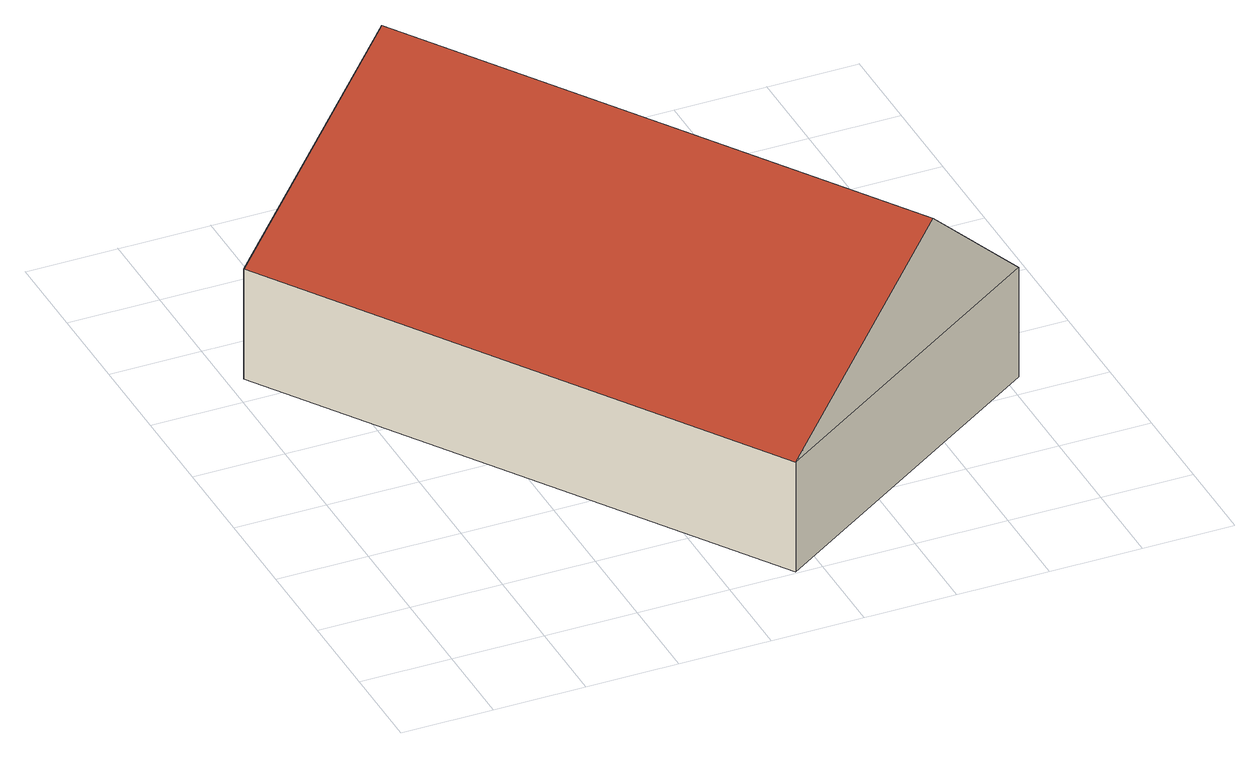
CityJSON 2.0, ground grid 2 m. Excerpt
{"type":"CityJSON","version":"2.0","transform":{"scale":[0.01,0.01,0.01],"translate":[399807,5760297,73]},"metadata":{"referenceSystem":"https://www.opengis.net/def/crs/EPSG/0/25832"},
"CityObjects":{
"building1":{"type":"Building","attributes":{"Gemeindeschluessel":"05515000","Geometrietyp2DReferenz":"3000","function":"31001_2700","roofType":"3100","measuredHeight":5.52},"geometry":[{"type":"Solid","lod":"2","boundaries":[[[[0,1,2,3]],[[4,5,1,0]],[[6,7,5,4]],[[3,2,7,6]],[[0,8,4]],[[6,9,3]],[[3,9,8,0]],[[4,8,9,6]],[[1,5,7,2]]]],"semantics":{"surfaces":[{"type":"WallSurface"},{"type":"RoofSurface"},{"type":"GroundSurface"}],"values":[[0,0,0,0,0,0,1,1,2]]}}]}
},
"vertices":[
[36,1076,301],[36,1076,42],[744,4,42],[744,4,301],[721,1528,301],[721,1528,42],[1429,456,301],[1429,456,42],[459,1355,593],[1167,283,593]
]}
